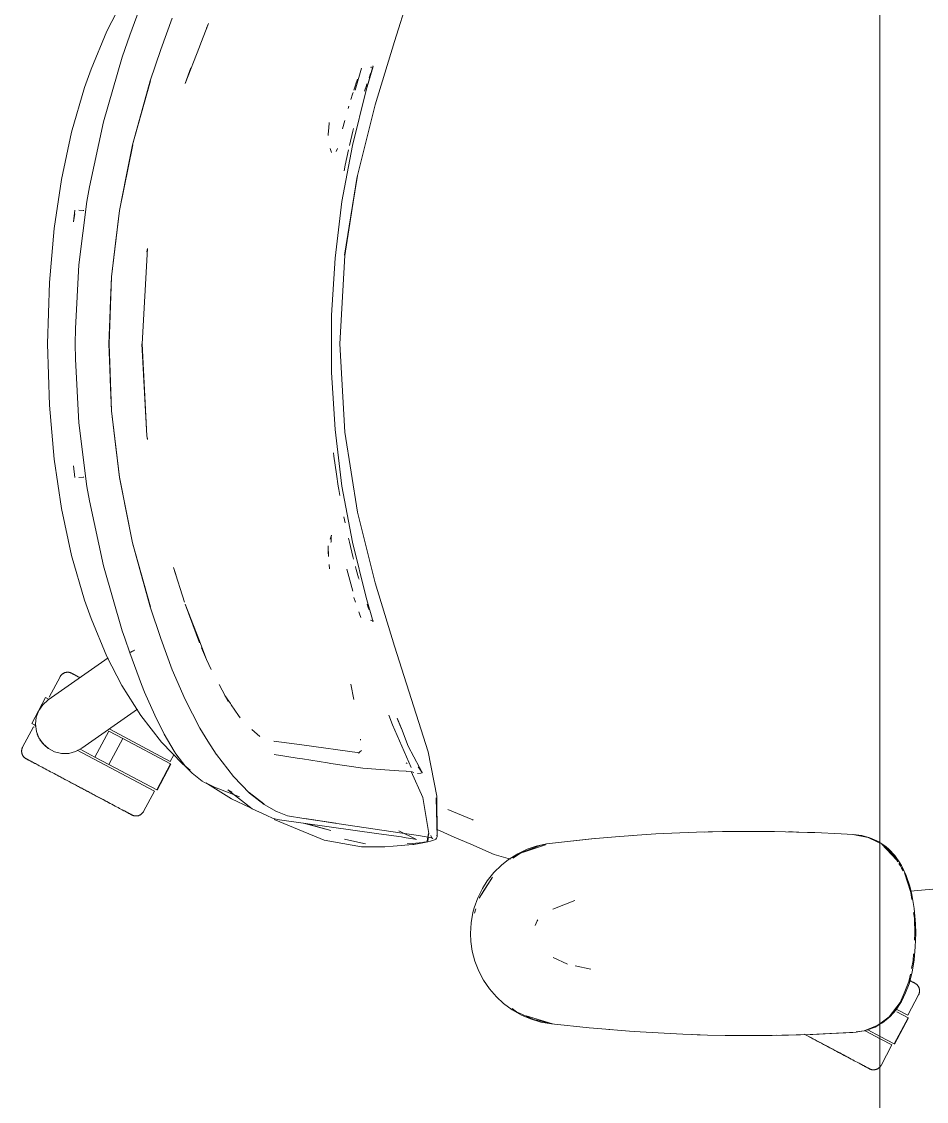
# Model space of a CAD drawing. Header units: millimetres. Extents: x 155920 to 295199, y -4084 to 97293.
# Drawn here: x 158245 to 158674, y 33064 to 33577 of the extents above; entities that cross this region are included whole.
import ezdxf

# ---------------------------------------------------------------- set-up
doc = ezdxf.new("R2010")
doc.units = ezdxf.units.MM
doc.header["$MEASUREMENT"] = 0
doc.layers.add('G-IMPT', color=8, linetype='CONTINUOUS', lineweight=9)
doc.layers.add('I-FURN', color=8, linetype='CONTINUOUS', lineweight=9)

msp = doc.modelspace()

# ---------------------------------------------------------------- linework, layer by layer
at = {"layer": 'G-IMPT'}
for p, q in [((158421.88, 33567.12), (158437.87, 33617.36)), ((158285.41, 33572.01), (158292.5, 33585.78)), ((158296.22, 33570.21), (158301.82, 33585.28)), ((158310.99, 33563.43), (158316.45, 33578.31)), ((158277.89, 33554.03), (158285.41, 33572.01)), ((158329.95, 33566.35), (158333.68, 33575.68)), ((158333.68, 33575.68), (158332.68, 33573.43)), ((158296.22, 33570.21), (158293.88, 33563.39)), ((158329.29, 33564.62), (158329.95, 33566.35)), ((158412.7, 33537.15), (158421.88, 33567.12)), ((158292.68, 33559.78), (158293.88, 33563.39)), ((158310.99, 33563.43), (158305.98, 33548.52)), ((158322.58, 33547.18), (158329.29, 33564.62)), ((158292.68, 33559.78), (158283.74, 33528.96)), ((158277.89, 33554.03), (158274.82, 33545.3)), ((158322.58, 33547.18), (158325.3, 33554.61)), ((158403.27, 33544.09), (158406.31, 33554.52)), ((158408.47, 33544.1), (158411.74, 33555.32)), ((158408.47, 33544.1), (158411.58, 33554.92)), ((158408.47, 33544.1), (158411.53, 33554.63)), ((158409.85, 33549.87), (158410.19, 33550.85)), ((158410.19, 33550.85), (158410.59, 33551.92)), ((158410.65, 33554.78), (158411.26, 33555.17)), ((158410.65, 33554.78), (158410.86, 33554.93)), ((158411.53, 33554.63), (158411.58, 33554.92)), ((158411.74, 33555.32), (158411.6, 33555.56)), ((158297.6, 33518.02), (158305.98, 33548.52)), ((158297.6, 33518.02), (158306.02, 33548.43)), ((158302.25, 33535.26), (158306.02, 33548.43)), ((158403.38, 33546.39), (158402.61, 33544.09)), ((158403.38, 33546.39), (158403.64, 33547.11)), ((158404.4, 33549.27), (158403.64, 33547.11)), ((158407.84, 33544.09), (158408.57, 33546.32)), ((158408.86, 33547.12), (158408.57, 33546.32)), ((158274.82, 33545.3), (158268.64, 33524.06)), ((158401.99, 33542.17), (158401.2, 33539.68)), ((158401.92, 33517.78), (158408.47, 33544.1)), ((158402.23, 33542.96), (158401.99, 33542.17)), ((158407.84, 33544.09), (158407.69, 33543.64)), ((158400.21, 33536.39), (158399.88, 33535.27)), ((158412.7, 33537.15), (158404.38, 33503.46)), ((158302.25, 33535.26), (158297.6, 33518.02)), ((158277.07, 33498.17), (158283.74, 33528.96)), ((158390.6, 33524.54), (158390.88, 33528.24)), ((158390.88, 33528.24), (158390.91, 33528.72)), ((158398.3, 33529.6), (158397.3, 33525.73)), ((158398.3, 33529.6), (158397.91, 33528.07)), ((158402.15, 33524.51), (158402.49, 33525.8)), ((158268.64, 33524.06), (158263.83, 33501.69)), ((158390.6, 33524.54), (158390.5, 33523.16)), ((158390.5, 33522.46), (158390.5, 33523.16)), ((158400.6, 33517.76), (158402.15, 33524.51)), ((158291.42, 33486.89), (158297.64, 33518.13)), ((158297.64, 33518.13), (158291.43, 33486.97)), ((158297.6, 33518.02), (158294.52, 33503)), ((158392.03, 33514.37), (158391.35, 33516.32)), ((158392.03, 33514.37), (158391.92, 33514.91)), ((158394.25, 33514.91), (158394.84, 33516.38)), ((158394.7, 33515.97), (158394.84, 33516.38)), ((158401.92, 33517.78), (158396.99, 33491.11)), ((158398.44, 33508.37), (158400.15, 33515.79)), ((158397.97, 33505.74), (158398.44, 33508.37)), ((158260.34, 33478.27), (158263.83, 33501.69)), ((158291.42, 33486.89), (158294.52, 33503)), ((158404.38, 33503.46), (158398.13, 33465.72)), ((158398.13, 33465.72), (158404.12, 33503.08)), ((158398.39, 33465.55), (158404.12, 33503.08)), ((158275.89, 33491.25), (158277.07, 33498.17)), ((158272.07, 33461.08), (158275.89, 33491.25)), ((158396.99, 33491.11), (158393.69, 33464.19)), ((158270.24, 33486.98), (158269.59, 33481.56)), ((158270.16, 33485.33), (158269.59, 33481.56)), ((158272, 33487.01), (158274.09, 33486.93)), ((158272, 33487.01), (158272.11, 33487.01)), ((158274.43, 33486.92), (158274.09, 33486.93)), ((158287.6, 33455.38), (158291.43, 33486.97)), ((158287.64, 33455.34), (158291.42, 33486.89)), ((158289.48, 33471.41), (158291.42, 33486.89)), ((158258.08, 33452.7), (158260.34, 33478.27)), ((158289.48, 33471.41), (158287.64, 33455.34)), ((158302.09, 33423.56), (158304.59, 33468.9)), ((158304.59, 33468.9), (158304.36, 33467.29)), ((158304.64, 33468.84), (158304.6, 33468.59)), ((158304.36, 33467.29), (158304.6, 33468.59)), ((158392.04, 33437.12), (158393.69, 33464.19)), ((158398.39, 33465.55), (158396.03, 33423.56)), ((158270.46, 33430.87), (158272.07, 33461.08)), ((158286.27, 33423.56), (158287.6, 33455.38)), ((158287.64, 33455.34), (158286.5, 33423.56)), ((158287.64, 33455.34), (158286.96, 33440.44)), ((158257.23, 33423.56), (158258.08, 33452.7)), ((158286.96, 33440.44), (158286.5, 33423.56)), ((158392.04, 33410), (158392.04, 33437.12)), ((158270.46, 33430.87), (158270.36, 33423.56)), ((158258.08, 33394.42), (158257.23, 33423.56)), ((158270.46, 33416.25), (158270.36, 33423.56)), ((158287.6, 33391.74), (158286.27, 33423.56)), ((158286.96, 33406.68), (158286.5, 33423.56)), ((158287.64, 33391.78), (158286.5, 33423.56)), ((158302.04, 33423.56), (158304.36, 33379.83)), ((158302.09, 33423.56), (158304.36, 33379.83)), ((158398.39, 33381.57), (158396.03, 33423.56)), ((158270.46, 33416.25), (158272.07, 33386.05)), ((158392.04, 33410), (158393.69, 33382.93)), ((158286.96, 33406.68), (158287.64, 33391.78)), ((158260.34, 33368.85), (158258.08, 33394.42)), ((158287.6, 33391.74), (158291.43, 33360.15)), ((158287.64, 33391.78), (158291.42, 33360.23)), ((158287.64, 33391.78), (158289.48, 33375.71)), ((158272.07, 33386.05), (158275.89, 33355.88)), ((158396.99, 33356.01), (158393.69, 33382.93)), ((158404.38, 33343.66), (158398.39, 33381.57)), ((158304.36, 33379.83), (158304.63, 33378.06)), ((158304.36, 33379.83), (158304.6, 33378.53)), ((158304.64, 33378.28), (158304.6, 33378.53)), ((158291.42, 33360.23), (158289.48, 33375.71)), ((158393.07, 33370.16), (158392.89, 33371.82)), ((158263.83, 33345.43), (158260.34, 33368.85)), ((158394.37, 33361.64), (158393.07, 33370.16)), ((158270.24, 33360.15), (158269.59, 33365.56)), ((158394.37, 33361.64), (158395.22, 33356.01)), ((158274.09, 33360.19), (158272, 33360.11)), ((158272, 33360.11), (158272.11, 33360.12)), ((158274.09, 33360.19), (158274.43, 33360.2)), ((158297.6, 33329.1), (158291.42, 33360.23)), ((158291.42, 33360.23), (158294.52, 33344.12)), ((158297.6, 33329.1), (158291.43, 33360.15)), ((158395.22, 33356.01), (158395.46, 33354.39)), ((158401.92, 33329.34), (158396.99, 33356.01)), ((158275.89, 33355.88), (158277.07, 33348.96)), ((158396.02, 33351.48), (158395.46, 33354.39)), ((158283.74, 33318.17), (158277.07, 33348.96)), ((158268.64, 33323.07), (158263.83, 33345.43)), ((158297.6, 33329.1), (158294.52, 33344.12)), ((158397.94, 33341.38), (158398.48, 33338.56)), ((158404.38, 33343.66), (158412.7, 33309.98)), ((158392.03, 33332.75), (158391.35, 33330.8)), ((158391.82, 33331.7), (158391.78, 33329.4)), ((158391.82, 33331.7), (158392.03, 33332.75)), ((158400.15, 33331.33), (158400.6, 33329.36)), ((158302.25, 33311.86), (158297.6, 33329.1)), ((158297.6, 33329.1), (158305.98, 33298.6)), ((158297.6, 33329.1), (158306.02, 33298.69)), ((158390.49, 33327.69), (158390.58, 33322.64)), ((158390.49, 33327.69), (158390.5, 33324.91)), ((158391.77, 33329.54), (158391.78, 33329.4)), ((158402.15, 33322.61), (158400.6, 33329.36)), ((158401.92, 33329.34), (158408.47, 33303.02)), ((158274.82, 33301.82), (158268.64, 33323.07)), ((158390.58, 33322.64), (158390.5, 33324.91)), ((158402.15, 33322.61), (158402.49, 33321.31)), ((158283.74, 33318.17), (158292.68, 33287.34)), ((158317.05, 33317.42), (158318.12, 33313.98)), ((158317.05, 33317.42), (158322.3, 33300.93)), ((158390.89, 33318.84), (158391.11, 33316.75)), ((158402.18, 33306.12), (158399.25, 33316.59)), ((158403.45, 33317.59), (158403.41, 33317.77)), ((158403.77, 33316.45), (158403.45, 33317.59)), ((158403.77, 33316.45), (158404.89, 33312.45)), ((158302.25, 33311.86), (158306.02, 33298.69)), ((158404.89, 33312.45), (158405.09, 33311.76)), ((158421.88, 33280), (158412.7, 33309.98)), ((158274.82, 33301.82), (158277.89, 33293.09)), ((158322.58, 33299.94), (158329.4, 33281.54)), ((158322.58, 33299.94), (158329.29, 33282.5)), ((158402.63, 33303.03), (158403.35, 33300.82)), ((158408.47, 33303.02), (158411.54, 33292.6)), ((158409.63, 33297.83), (158408.88, 33299.92)), ((158305.98, 33298.6), (158310.99, 33283.69)), ((158405.34, 33295.27), (158404.97, 33296.28)), ((158405.34, 33295.27), (158405.95, 33293.61)), ((158409.63, 33297.83), (158409.87, 33297.17)), ((158277.89, 33293.09), (158285.41, 33275.11)), ((158410.65, 33292.34), (158410.86, 33292.19)), ((158410.65, 33292.34), (158411.26, 33291.96)), ((158411.61, 33292.33), (158411.54, 33292.6)), ((158411.68, 33292.03), (158411.61, 33292.33)), ((158411.65, 33291.57), (158411.74, 33291.8)), ((158411.74, 33291.8), (158411.68, 33292.03)), ((158292.68, 33287.34), (158293.88, 33283.73)), ((158296.28, 33276.8), (158293.88, 33283.73)), ((158316.45, 33268.81), (158310.99, 33283.69)), ((158329.29, 33282.5), (158329.95, 33280.77)), ((158332.68, 33273.69), (158329.95, 33280.77)), ((158332.68, 33273.69), (158330.37, 33279.13)), ((158421.88, 33280), (158437.87, 33229.76)), ((158292.5, 33261.34), (158285.41, 33275.11)), ((158296.25, 33276.8), (158296.28, 33276.93)), ((158301.82, 33261.84), (158296.25, 33276.8)), ((158296.28, 33276.93), (158296.69, 33277.2)), ((158296.28, 33276.93), (158296.29, 33276.98)), ((158296.28, 33276.93), (158296.28, 33276.8)), ((158296.69, 33277.2), (158296.29, 33276.98)), ((158297.51, 33277.58), (158296.69, 33277.2)), ((158296.87, 33277.3), (158296.69, 33277.2)), ((158297.51, 33277.58), (158296.87, 33277.3)), ((158297.51, 33277.58), (158298.57, 33278.01)), ((158297.51, 33277.58), (158297.98, 33277.78)), ((158298.57, 33278.01), (158297.98, 33277.78)), ((158316.45, 33268.81), (158322.62, 33254.58)), ((158334.87, 33268.84), (158332.68, 33273.69)), ((158301.47, 33247.04), (158292.5, 33261.34)), ((158303.3, 33258.16), (158301.82, 33261.84)), ((158338.75, 33261.8), (158342.93, 33253.69)), ((158401.16, 33261.89), (158402.57, 33254.63)), ((158308.07, 33247.2), (158303.3, 33258.16)), ((158326.01, 33247.86), (158322.62, 33254.58)), ((158341.43, 33256.47), (158343.99, 33252.71)), ((158341.43, 33256.47), (158342.93, 33253.69)), ((158343.99, 33252.71), (158344.38, 33252.13)), ((158344.38, 33252.13), (158347.88, 33247)), ((158301.47, 33247.04), (158311.28, 33234.44)), ((158308.29, 33246.76), (158308.07, 33247.2)), ((158308.07, 33247.2), (158312.6, 33238.15)), ((158308.07, 33247.2), (158312.29, 33238.75)), ((158308.29, 33246.76), (158312.6, 33238.15)), ((158326.01, 33247.86), (158329.58, 33241.06)), ((158347.88, 33247), (158348.63, 33245.9)), ((158419.15, 33247.17), (158420.89, 33242.58)), ((158425.19, 33240.95), (158423.17, 33245.84)), ((158423.17, 33245.84), (158425.2, 33240.74)), ((158425.2, 33240.74), (158423.4, 33245.27)), ((158312.6, 33238.15), (158312.29, 33238.75)), ((158312.6, 33238.15), (158317.33, 33230.15)), ((158333.35, 33234.84), (158329.58, 33241.06)), ((158354.15, 33240.37), (158358.06, 33237.03)), ((158420.89, 33242.58), (158429.82, 33222.42)), ((158428.44, 33232.48), (158425.19, 33240.95)), ((158321.24, 33224.15), (158311.28, 33234.44)), ((158333.35, 33234.84), (158337.23, 33228.74)), ((158378, 33233.09), (158364.65, 33234.87)), ((158364.65, 33234.87), (158365.12, 33234.72)), ((158378, 33233.09), (158405.34, 33229.35)), ((158405.84, 33235.41), (158405.79, 33235.76)), ((158318.19, 33228.86), (158317.33, 33230.15)), ((158322.91, 33222.73), (158318.19, 33228.86)), ((158337.4, 33228.48), (158337.23, 33228.74)), ((158345.42, 33218.05), (158337.4, 33228.48)), ((158369.81, 33227.73), (158364.74, 33228.48)), ((158369.81, 33227.73), (158376.65, 33226.67)), ((158406.19, 33230.47), (158404.63, 33229.22)), ((158404.84, 33229.26), (158405.07, 33229.3)), ((158405.34, 33229.35), (158405.07, 33229.3)), ((158428.44, 33232.48), (158433.72, 33222.37)), ((158437.87, 33229.76), (158442.06, 33208.8)), ((158324.91, 33221.15), (158321.24, 33224.15)), ((158322.91, 33222.73), (158325.8, 33219.7)), ((158376.65, 33226.67), (158378.31, 33226.41)), ((158390.08, 33224.54), (158378.31, 33226.41)), ((158391.63, 33224.3), (158390.08, 33224.54)), ((158406.85, 33222.09), (158391.63, 33224.3)), ((158427.44, 33224.59), (158427.88, 33224.32)), ((158435.07, 33219.91), (158433.23, 33222.62)), ((158330.67, 33215.84), (158325.8, 33219.7)), ((158353.16, 33210.15), (158345.42, 33218.05)), ((158406.85, 33222.09), (158406.93, 33222.08)), ((158406.93, 33222.08), (158415.17, 33221.46)), ((158424.02, 33220.82), (158415.17, 33221.46)), ((158424.02, 33220.82), (158427.43, 33220.57)), ((158427.8, 33220.53), (158427.43, 33220.57)), ((158427.8, 33220.53), (158430.26, 33220.24)), ((158435.43, 33208.1), (158429.85, 33220.39)), ((158430.26, 33220.24), (158430.32, 33220.22)), ((158431.09, 33219.95), (158430.32, 33220.22)), ((158432.83, 33219.47), (158434.36, 33219.63)), ((158435.07, 33219.91), (158433.72, 33222.37)), ((158434.36, 33219.63), (158435.05, 33219.78)), ((158435.05, 33219.78), (158435.07, 33219.91)), ((158435.07, 33219.91), (158435.11, 33220.08)), ((158331.8, 33215.23), (158330.67, 33215.84)), ((158331.8, 33215.23), (158334.24, 33214.05)), ((158333.16, 33214.53), (158332.39, 33215.04)), ((158333.16, 33214.53), (158344.61, 33207.41)), ((158334.24, 33214.05), (158336.47, 33212.98)), ((158348.37, 33208.47), (158336.47, 33212.98)), ((158342.72, 33211.7), (158354.37, 33202.79)), ((158342.72, 33211.7), (158344.67, 33210.59)), ((158344.61, 33207.41), (158353.24, 33203.43)), ((158359.9, 33205.05), (158352.95, 33210.45)), ((158352.95, 33210.45), (158356.52, 33207.64)), ((158353.16, 33210.15), (158360.12, 33204.73)), ((158359.9, 33205.05), (158356.52, 33207.64)), ((158435.43, 33208.1), (158438.15, 33191.06)), ((158441.62, 33207.92), (158442.21, 33189.47)), ((158441.62, 33207.92), (158442.11, 33189.94)), ((158442.06, 33208.8), (158442.11, 33189.94)), ((158354.37, 33202.79), (158360.94, 33199.72)), ((158360.12, 33204.73), (158365.96, 33201.44)), ((158447.21, 33202.37), (158459.06, 33197.45)), ((158360.94, 33199.72), (158364.31, 33198.16)), ((158367.3, 33197.51), (158364.31, 33198.16)), ((158364.87, 33197.67), (158381.32, 33190.87)), ((158366.38, 33201.22), (158365.96, 33201.44)), ((158366.38, 33201.22), (158371.17, 33199.47)), ((158414.52, 33190.83), (158367.3, 33197.51)), ((158371.17, 33199.47), (158378.84, 33198.17)), ((158394, 33195.87), (158378.84, 33198.17)), ((158394, 33195.87), (158379.42, 33198.11)), ((158394.61, 33195.78), (158379.42, 33198.11)), ((158459.33, 33197.34), (158459.06, 33197.45)), ((158391.72, 33192.38), (158378.77, 33195.89)), ((158391.72, 33192.38), (158379.83, 33195.74)), ((158394.61, 33195.78), (158425.48, 33191.22)), ((158423.93, 33192.21), (158432.36, 33188.2)), ((158450.27, 33189.34), (158442.1, 33192.91)), ((158577.55, 33191.9), (158565.24, 33191.6)), ((158577.55, 33191.9), (158583.02, 33191.97)), ((158597.73, 33191.98), (158583.02, 33191.97)), ((158602.24, 33191.93), (158597.73, 33191.98)), ((158602.24, 33191.93), (158617.91, 33191.55)), ((158381.32, 33190.87), (158384.68, 33189.48)), ((158388.54, 33187.89), (158384.68, 33189.48)), ((158406.24, 33184.65), (158388.54, 33187.89)), ((158398.8, 33188.1), (158398.22, 33188.26)), ((158408.1, 33186.06), (158398.8, 33188.1)), ((158414.52, 33190.83), (158425.18, 33189.39)), ((158426.48, 33189.18), (158425.18, 33189.39)), ((158425.48, 33191.22), (158433.33, 33190.11)), ((158431.5, 33188.35), (158426.48, 33189.18)), ((158430.49, 33186.29), (158435.17, 33186.8)), ((158432.36, 33188.2), (158431.5, 33188.35)), ((158439.6, 33189), (158433.33, 33190.11)), ((158435.79, 33186.88), (158435.17, 33186.8)), ((158435.38, 33186.62), (158437.7, 33187.07)), ((158435.79, 33186.88), (158439.07, 33187.42)), ((158437.46, 33187.48), (158438.15, 33191.06)), ((158437.46, 33187.48), (158438.09, 33191.02)), ((158438.09, 33191.02), (158437.7, 33187.07)), ((158438.98, 33189.17), (158440.08, 33188.61)), ((158438.98, 33189.17), (158439.6, 33189)), ((158439.07, 33187.42), (158440.93, 33187.97)), ((158439.26, 33189.55), (158439.18, 33190.05)), ((158439.26, 33189.55), (158439.58, 33189.01)), ((158439.58, 33189.01), (158440.08, 33188.61)), ((158441.47, 33188.29), (158440.93, 33187.97)), ((158441.47, 33188.29), (158441.84, 33188.78)), ((158442.24, 33189.36), (158441.84, 33188.78)), ((158442.24, 33189.36), (158442.05, 33190.22)), ((158442.05, 33190.22), (158442.07, 33190.11)), ((158442.11, 33189.94), (158442.07, 33190.11)), ((158442.21, 33189.47), (158442.11, 33189.94)), ((158458.1, 33185.92), (158450.27, 33189.34)), ((158494.06, 33186.14), (158517.02, 33188.6)), ((158494.06, 33186.14), (158515.5, 33188.5)), ((158517.02, 33188.6), (158496.88, 33186.48)), ((158515.5, 33188.5), (158526.9, 33189.48)), ((158537.18, 33190.21), (158526.9, 33189.48)), ((158535.14, 33190.07), (158533.72, 33189.94)), ((158537.18, 33190.21), (158546.05, 33190.77)), ((158557.36, 33191.31), (158546.05, 33190.77)), ((158557.36, 33191.31), (158565.24, 33191.6)), ((158569.11, 33191.68), (158570.77, 33191.76)), ((158570.77, 33191.76), (158572.9, 33191.76)), ((158608.97, 33191.75), (158610.81, 33191.75)), ((158613.87, 33191.63), (158611.19, 33191.75)), ((158617.91, 33191.55), (158621.46, 33191.42)), ((158634.02, 33190.81), (158621.46, 33191.42)), ((158634.02, 33190.81), (158639.68, 33190.52)), ((158646.8, 33189.15), (158639.46, 33190.52)), ((158639.68, 33190.52), (158643.69, 33190.03)), ((158643.69, 33190.03), (158647.64, 33188.96)), ((158651.06, 33187.05), (158646.8, 33189.15)), ((158651.97, 33186.97), (158647.64, 33188.96)), ((158651.06, 33187.05), (158652.33, 33186.43)), ((158652.33, 33186.72), (158655.19, 33184.77)), ((158406.24, 33184.65), (158413.21, 33184.62)), ((158417.38, 33184.62), (158413.21, 33184.62)), ((158421.33, 33184.96), (158417.38, 33184.62)), ((158421.33, 33184.96), (158430.66, 33185.77)), ((158430.49, 33186.29), (158427.9, 33186.07)), ((158430.66, 33185.77), (158431.13, 33185.81)), ((158435.38, 33186.62), (158431.13, 33185.81)), ((158469.23, 33181.06), (158458.1, 33185.92)), ((158481.71, 33181.74), (158478.13, 33179.32)), ((158480.39, 33181.35), (158484.97, 33183.54)), ((158481.71, 33181.74), (158493.56, 33185.56)), ((158481.71, 33181.74), (158484.42, 33182.65)), ((158490.93, 33185.35), (158482.75, 33182.15)), ((158484.42, 33182.65), (158493.56, 33185.56)), ((158484.97, 33183.54), (158489.1, 33184.99)), ((158494.06, 33186.14), (158489.1, 33184.99)), ((158493.99, 33185.93), (158490.93, 33185.35)), ((158494.06, 33186.14), (158496.88, 33186.48)), ((158498.39, 33186.62), (158496.88, 33186.48)), ((158653.3, 33185.95), (158655.71, 33183.72)), ((158660.2, 33178.56), (158653.3, 33185.95)), ((158659.01, 33180.64), (158653.3, 33185.95)), ((158656.51, 33183.63), (158655.19, 33184.77)), ((158658.79, 33180.18), (158655.71, 33183.72)), ((158656.51, 33183.63), (158659.38, 33180.59)), ((158469.23, 33181.06), (158477.05, 33178.81)), ((158472.76, 33176), (158476.06, 33178.62)), ((158480.39, 33181.35), (158476.06, 33178.62)), ((158660.2, 33178.56), (158658.92, 33180.03)), ((158660.89, 33177.49), (158659.01, 33180.64)), ((158659.38, 33180.59), (158661.82, 33177.13)), ((158662.22, 33175.26), (158661.36, 33176.7)), ((158662.63, 33175.76), (158661.82, 33177.13)), ((158469.15, 33172.45), (158465.96, 33168.47)), ((158469.15, 33172.45), (158472.76, 33176)), ((158663.43, 33173.24), (158662.5, 33174.79)), ((158664.83, 33171.12), (158662.63, 33175.76)), ((158667, 33162.95), (158663.97, 33172.34)), ((158462.1, 33160.32), (158468.42, 33170.27)), ((158463.69, 33164.93), (158465.96, 33168.47)), ((158464.26, 33164), (158468.42, 33170.27)), ((158666.57, 33166.04), (158664.83, 33171.12)), ((158461.45, 33160.42), (158463.69, 33164.93)), ((158462.1, 33160.32), (158464.26, 33164)), ((158666.57, 33166.04), (158667.55, 33162.11)), ((158666.87, 33163.57), (158682.75, 33165.01)), ((158667.46, 33159.66), (158667, 33162.95)), ((158667.55, 33162.11), (158668.67, 33155.35)), ((158461.45, 33160.42), (158459.74, 33155.64)), ((158507.58, 33159.24), (158497.16, 33155.1)), ((158458.3, 33148.57), (158459.18, 33153.51)), ((158459.18, 33153.51), (158459.74, 33155.64)), ((158460.54, 33155.21), (158459.92, 33153.18)), ((158668.73, 33150.69), (158668.33, 33153.47)), ((158669.24, 33148.03), (158668.67, 33155.35)), ((158458, 33143.52), (158458.3, 33148.57)), ((158488.62, 33147.35), (158489.63, 33149.57)), ((158489.63, 33149.57), (158489.93, 33150.02)), ((158668.73, 33150.69), (158668.96, 33143.52)), ((158669.24, 33148.03), (158669.33, 33143.52)), ((158458, 33143.52), (158458.17, 33139.68)), ((158668.77, 33140.42), (158668.96, 33143.52)), ((158669.33, 33143.52), (158669.15, 33137.19)), ((158458.82, 33135.16), (158458.17, 33139.68)), ((158668.59, 33131.04), (158669.15, 33137.19)), ((158458.82, 33135.16), (158460.08, 33130.3)), ((158461.92, 33125.59), (158460.08, 33130.3)), ((158497.25, 33132.15), (158504.03, 33128.88)), ((158667.4, 33126.95), (158668.17, 33130.7)), ((158668.59, 33131.04), (158667.59, 33125.1)), ((158668.17, 33130.7), (158668.37, 33133.9)), ((158464.11, 33121.42), (158461.92, 33125.59)), ((158515.08, 33126.54), (158507.65, 33128.12)), ((158464.11, 33121.42), (158466.94, 33117.25)), ((158666.13, 33120.74), (158663.8, 33115.11)), ((158666.13, 33120.74), (158666.84, 33124.2)), ((158666.16, 33119.62), (158667.59, 33125.1)), ((158466.94, 33117.25), (158470.26, 33113.42)), ((158661.96, 33110.72), (158663.8, 33115.11)), ((158662.59, 33111.22), (158664.57, 33115.29)), ((158666.16, 33119.62), (158664.57, 33115.29)), ((158473.7, 33110.25), (158470.26, 33113.42)), ((158473.7, 33110.25), (158477.78, 33107.26)), ((158656.75, 33103.93), (158661.96, 33110.72)), ((158662.59, 33111.22), (158659.93, 33107.17)), ((158477.74, 33107.95), (158479.85, 33106.35)), ((158482.22, 33104.75), (158477.78, 33107.26)), ((158487.91, 33102.62), (158479.85, 33106.35)), ((158482.22, 33104.75), (158486.46, 33102.93)), ((158659.93, 33107.17), (158657.27, 33104.13)), ((158496.88, 33100.57), (158484.42, 33104.4)), ((158484.42, 33104.4), (158493.56, 33101.49)), ((158486.46, 33102.93), (158491.32, 33101.47)), ((158487.91, 33102.62), (158496.31, 33100.7)), ((158496.37, 33100.57), (158491.32, 33101.47)), ((158496.88, 33100.57), (158493.56, 33101.49)), ((158514.29, 33098.67), (158496.37, 33100.57)), ((158644.93, 33097.35), (158651.12, 33099.76)), ((158650.09, 33099.1), (158652.33, 33100.37)), ((158651.12, 33099.76), (158652.33, 33100.66)), ((158652.33, 33100.66), (158656.75, 33103.93)), ((158652.33, 33100.37), (158653.53, 33101.05)), ((158653.53, 33101.05), (158657.27, 33104.13)), ((158518.42, 33098.32), (158514.29, 33098.67)), ((158533.48, 33097.08), (158518.42, 33098.32)), ((158525.3, 33097.73), (158523.62, 33097.89)), ((158533.48, 33097.08), (158538.57, 33096.75)), ((158538.57, 33096.75), (158552.71, 33095.94)), ((158558.73, 33095.69), (158552.71, 33095.94)), ((158558.73, 33095.69), (158570.49, 33095.3)), ((158563.62, 33095.55), (158565.55, 33095.43)), ((158565.55, 33095.43), (158567.05, 33095.42)), ((158578.91, 33095.13), (158570.49, 33095.3)), ((158578.91, 33095.13), (158608.93, 33095.25)), ((158578.91, 33095.13), (158599.09, 33095.09)), ((158578.91, 33095.13), (158589.7, 33095.04)), ((158608.93, 33095.25), (158589.7, 33095.04)), ((158599.09, 33095.09), (158620.49, 33095.59)), ((158599.09, 33095.09), (158619.28, 33095.55)), ((158599.09, 33095.09), (158608.93, 33095.25)), ((158599.09, 33095.12), (158601.13, 33095.11)), ((158601.13, 33095.11), (158603.04, 33095.18)), ((158608.93, 33095.25), (158620.49, 33095.59)), ((158619.28, 33095.55), (158641.06, 33096.64)), ((158619.28, 33095.55), (158639.46, 33096.52)), ((158620.49, 33095.59), (158619.28, 33095.55)), ((158620.49, 33095.59), (158641.06, 33096.64)), ((158641.06, 33096.64), (158639.46, 33096.52)), ((158641.06, 33096.64), (158642.71, 33096.89)), ((158644.93, 33097.35), (158641.08, 33096.77)), ((158645.11, 33097.33), (158642.71, 33096.89)), ((158645.11, 33097.33), (158646.45, 33097.7)), ((158650.09, 33099.1), (158646.45, 33097.7))]:
    msp.add_line(p, q, dxfattribs=at)
at = {"layer": 'I-FURN'}
for p, q in [((158652.33, 34229.33), (158652.33, 32629.33)), ((158652.33, 32629.33), (158652.33, 34229.33)), ((158257.44, 33254.42), (158286.03, 33274.44)), ((158263.18, 33265.47), (158258.03, 33255.78)), ((158263.18, 33265.47), (158263.26, 33265.61)), ((158263.26, 33265.61), (158263.35, 33265.75)), ((158263.35, 33265.75), (158263.44, 33265.88)), ((158263.44, 33265.88), (158263.53, 33266.01)), ((158263.53, 33266.01), (158263.63, 33266.14)), ((158263.63, 33266.14), (158263.74, 33266.26)), ((158263.74, 33266.26), (158263.84, 33266.38)), ((158263.84, 33266.38), (158263.96, 33266.49)), ((158263.96, 33266.49), (158264.08, 33266.6)), ((158264.08, 33266.6), (158264.2, 33266.7)), ((158264.2, 33266.7), (158264.33, 33266.8)), ((158264.33, 33266.8), (158264.46, 33266.9)), ((158264.46, 33266.9), (158264.59, 33266.99)), ((158264.59, 33266.99), (158264.73, 33267.07)), ((158264.73, 33267.07), (158264.87, 33267.15)), ((158264.87, 33267.15), (158265.02, 33267.22)), ((158265.02, 33267.22), (158265.16, 33267.28)), ((158265.16, 33267.28), (158265.31, 33267.34)), ((158265.31, 33267.34), (158265.47, 33267.4)), ((158265.47, 33267.4), (158265.62, 33267.45)), ((158265.62, 33267.45), (158265.78, 33267.49)), ((158265.78, 33267.49), (158265.93, 33267.52)), ((158265.93, 33267.52), (158266.09, 33267.55)), ((158266.09, 33267.55), (158266.25, 33267.58)), ((158266.25, 33267.58), (158266.41, 33267.59)), ((158266.41, 33267.59), (158266.57, 33267.6)), ((158266.57, 33267.6), (158266.73, 33267.61)), ((158266.73, 33267.61), (158266.89, 33267.6)), ((158266.89, 33267.6), (158267.06, 33267.59)), ((158267.06, 33267.59), (158267.22, 33267.58)), ((158267.22, 33267.58), (158267.38, 33267.56)), ((158267.38, 33267.56), (158267.53, 33267.53)), ((158267.53, 33267.53), (158267.69, 33267.49)), ((158267.69, 33267.49), (158267.85, 33267.45)), ((158267.85, 33267.45), (158268, 33267.4)), ((158268, 33267.4), (158268.15, 33267.35)), ((158268.15, 33267.35), (158268.3, 33267.29)), ((158268.3, 33267.29), (158268.45, 33267.23)), ((158268.45, 33267.23), (158268.6, 33267.15)), ((158268.6, 33267.15), (158268.63, 33267.13)), ((158268.63, 33267.13), (158268.65, 33267.12)), ((158268.64, 33267.13), (158268.63, 33267.13)), ((158268.68, 33267.11), (158268.64, 33267.13)), ((158268.65, 33267.12), (158268.71, 33267.09)), ((158268.76, 33267.07), (158268.68, 33267.11)), ((158268.71, 33267.09), (158268.81, 33267.04)), ((158268.89, 33267), (158268.76, 33267.07)), ((158268.81, 33267.04), (158268.96, 33266.96)), ((158269.05, 33266.91), (158268.89, 33267)), ((158268.96, 33266.96), (158269.14, 33266.87)), ((158269.25, 33266.81), (158269.05, 33266.91)), ((158269.14, 33266.87), (158269.35, 33266.75)), ((158269.49, 33266.68), (158269.25, 33266.81)), ((158269.35, 33266.75), (158269.61, 33266.61)), ((158269.77, 33266.53), (158269.49, 33266.68)), ((158269.61, 33266.61), (158269.91, 33266.46)), ((158270.09, 33266.36), (158269.77, 33266.53)), ((158269.91, 33266.46), (158270.25, 33266.28)), ((158270.44, 33266.17), (158270.09, 33266.36)), ((158270.25, 33266.28), (158270.62, 33266.08)), ((158270.84, 33265.96), (158270.44, 33266.17)), ((158270.62, 33266.08), (158271.03, 33265.86)), ((158271.26, 33265.74), (158270.84, 33265.96)), ((158271.03, 33265.86), (158271.47, 33265.62)), ((158271.73, 33265.49), (158271.26, 33265.74)), ((158271.47, 33265.62), (158271.96, 33265.37)), ((158272.23, 33265.22), (158271.73, 33265.49)), ((158271.96, 33265.37), (158272.47, 33265.09)), ((158272.77, 33264.94), (158272.23, 33265.22)), ((158256.28, 33255.58), (158249.71, 33243.22)), ((158254.93, 33252.17), (158257.44, 33254.42)), ((158256.28, 33255.58), (158257.68, 33254.84)), ((158257.68, 33254.84), (158257.59, 33254.88)), ((158251.86, 33246.22), (158253.03, 33249.38)), ((158253.03, 33249.38), (158254.93, 33252.17)), ((158299.92, 33250), (158273.49, 33231.5)), ((158251.11, 33242.48), (158249.71, 33243.22)), ((158251.11, 33242.48), (158251.51, 33243.23)), ((158251.48, 33242.86), (158251.86, 33246.22)), ((158250.52, 33241.65), (158245.37, 33231.97)), ((158250.52, 33241.65), (158250.9, 33241.46)), ((158251.02, 33242.52), (158251.11, 33242.48)), ((158251.9, 33239.52), (158251.48, 33242.86)), ((158253.12, 33236.37), (158251.9, 33239.52)), ((158286.26, 33239.64), (158279.69, 33227.28)), ((158286.26, 33239.64), (158292.9, 33236.11)), ((158286.73, 33240.52), (158315.43, 33225.27)), ((158255.06, 33233.61), (158253.12, 33236.37)), ((158253.6, 33235.53), (158255.89, 33232.75)), ((158257.6, 33231.39), (158255.06, 33233.61)), ((158292.9, 33236.11), (158286.33, 33223.75)), ((158292.9, 33236.11), (158315.61, 33224.04)), ((158244.9, 33230.23), (158244.91, 33230.39)), ((158244.9, 33230.07), (158244.9, 33230.23)), ((158244.9, 33229.91), (158244.9, 33230.07)), ((158244.91, 33229.75), (158244.9, 33229.91)), ((158244.91, 33230.39), (158244.93, 33230.55)), ((158244.93, 33229.59), (158244.91, 33229.75)), ((158244.93, 33230.55), (158244.95, 33230.71)), ((158244.95, 33229.43), (158244.93, 33229.59)), ((158244.95, 33230.71), (158244.98, 33230.87)), ((158244.98, 33229.27), (158244.95, 33229.43)), ((158244.98, 33230.87), (158245.01, 33231.03)), ((158245.02, 33229.11), (158244.98, 33229.27)), ((158245.01, 33231.03), (158245.05, 33231.18)), ((158245.06, 33228.96), (158245.02, 33229.11)), ((158245.05, 33231.18), (158245.1, 33231.34)), ((158245.11, 33228.8), (158245.06, 33228.96)), ((158245.1, 33231.34), (158245.16, 33231.49)), ((158245.16, 33228.65), (158245.11, 33228.8)), ((158245.16, 33231.49), (158245.22, 33231.64)), ((158245.22, 33228.5), (158245.16, 33228.65)), ((158245.22, 33231.64), (158245.28, 33231.79)), ((158245.29, 33228.35), (158245.22, 33228.5)), ((158245.28, 33231.79), (158245.35, 33231.93)), ((158245.36, 33228.21), (158245.29, 33228.35)), ((158245.35, 33231.93), (158245.37, 33231.97)), ((158245.44, 33228.07), (158245.36, 33228.21)), ((158245.52, 33227.93), (158245.44, 33228.07)), ((158245.61, 33227.79), (158245.52, 33227.93)), ((158245.7, 33227.66), (158245.61, 33227.79)), ((158255.89, 33232.75), (158257.31, 33231.59)), ((158260.59, 33229.84), (158257.6, 33231.39)), ((158263.87, 33229.06), (158260.59, 33229.84)), ((158267.25, 33229.08), (158263.87, 33229.06)), ((158270.52, 33229.91), (158267.25, 33229.08)), ((158273.49, 33231.5), (158270.52, 33229.91)), ((158271.31, 33230.6), (158307.91, 33211.14)), ((158279.69, 33227.28), (158272.63, 33231.03)), ((158315.43, 33225.27), (158317.1, 33228.42)), ((158245.8, 33227.54), (158245.7, 33227.66)), ((158245.91, 33227.41), (158245.8, 33227.54)), ((158246.02, 33227.29), (158245.91, 33227.41)), ((158246.13, 33227.18), (158246.02, 33227.29)), ((158246.25, 33227.07), (158246.13, 33227.18)), ((158246.37, 33226.97), (158246.25, 33227.07)), ((158246.5, 33226.87), (158246.37, 33226.97)), ((158246.63, 33226.77), (158246.5, 33226.87)), ((158246.76, 33226.68), (158246.63, 33226.77)), ((158246.9, 33226.6), (158246.76, 33226.68)), ((158247.04, 33226.52), (158246.9, 33226.6)), ((158247.09, 33226.49), (158247.04, 33226.52)), ((158247.04, 33226.52), (158247.04, 33226.52)), ((158247.04, 33226.52), (158247.06, 33226.51)), ((158247.06, 33226.51), (158247.12, 33226.48)), ((158247.17, 33226.45), (158247.09, 33226.49)), ((158247.12, 33226.48), (158247.22, 33226.42)), ((158247.29, 33226.38), (158247.17, 33226.45)), ((158247.22, 33226.42), (158247.36, 33226.35)), ((158247.45, 33226.3), (158247.29, 33226.38)), ((158247.36, 33226.35), (158247.54, 33226.25)), ((158247.65, 33226.19), (158247.45, 33226.3)), ((158247.54, 33226.25), (158247.76, 33226.14)), ((158247.89, 33226.06), (158247.65, 33226.19)), ((158247.76, 33226.14), (158248.02, 33226)), ((158248.17, 33225.92), (158247.89, 33226.06)), ((158248.02, 33226), (158248.31, 33225.84)), ((158248.49, 33225.75), (158248.17, 33225.92)), ((158248.31, 33225.84), (158248.65, 33225.66)), ((158248.85, 33225.56), (158248.49, 33225.75)), ((158248.65, 33225.66), (158249.02, 33225.46)), ((158249.24, 33225.35), (158248.85, 33225.56)), ((158249.02, 33225.46), (158249.43, 33225.25)), ((158249.67, 33225.12), (158249.24, 33225.35)), ((158249.43, 33225.25), (158249.88, 33225.01)), ((158250.13, 33224.87), (158249.67, 33225.12)), ((158249.88, 33225.01), (158250.36, 33224.75)), ((158250.64, 33224.61), (158250.13, 33224.87)), ((158250.36, 33224.75), (158250.88, 33224.48)), ((158251.17, 33224.32), (158250.64, 33224.61)), ((158250.88, 33224.48), (158251.43, 33224.18)), ((158251.74, 33224.02), (158251.17, 33224.32)), ((158251.43, 33224.18), (158252.01, 33223.87)), ((158252.01, 33223.87), (158252.63, 33223.55)), ((158252.63, 33223.55), (158253.28, 33223.2)), ((158253.28, 33223.2), (158253.96, 33222.84)), ((158253.96, 33222.84), (158254.66, 33222.46)), ((158286.33, 33223.75), (158279.69, 33227.28)), ((158309.04, 33211.67), (158286.33, 33223.75)), ((158315.61, 33224.04), (158309.04, 33211.67)), ((158309.21, 33211.58), (158315.78, 33223.95)), ((158254.66, 33222.46), (158255.4, 33222.07)), ((158255.4, 33222.07), (158256.16, 33221.67)), ((158256.16, 33221.67), (158256.95, 33221.25)), ((158256.95, 33221.25), (158257.76, 33220.82)), ((158257.76, 33220.82), (158258.59, 33220.37)), ((158258.59, 33220.37), (158259.45, 33219.92)), ((158259.45, 33219.92), (158260.33, 33219.45)), ((158260.33, 33219.45), (158261.22, 33218.98)), ((158261.71, 33218.72), (158260.81, 33219.2)), ((158261.22, 33218.98), (158262.14, 33218.49)), ((158262.64, 33218.22), (158261.71, 33218.72)), ((158262.14, 33218.49), (158263.07, 33218)), ((158263.57, 33217.73), (158262.64, 33218.22)), ((158263.07, 33218), (158264.01, 33217.49)), ((158264.53, 33217.22), (158263.57, 33217.73)), ((158264.01, 33217.49), (158264.97, 33216.99)), ((158265.49, 33216.71), (158264.53, 33217.22)), ((158264.97, 33216.99), (158265.94, 33216.47)), ((158266.46, 33216.19), (158265.49, 33216.71)), ((158265.94, 33216.47), (158266.92, 33215.95)), ((158267.45, 33215.67), (158266.46, 33216.19)), ((158266.92, 33215.95), (158267.9, 33215.42)), ((158268.44, 33215.14), (158267.45, 33215.67)), ((158267.9, 33215.42), (158268.9, 33214.9)), ((158269.44, 33214.61), (158268.44, 33215.14)), ((158268.9, 33214.9), (158269.9, 33214.36)), ((158270.44, 33214.08), (158269.44, 33214.61)), ((158269.9, 33214.36), (158270.9, 33213.83)), ((158271.44, 33213.54), (158270.44, 33214.08)), ((158270.9, 33213.83), (158271.9, 33213.3)), ((158272.45, 33213.01), (158271.44, 33213.54)), ((158271.9, 33213.3), (158272.91, 33212.76)), ((158273.45, 33212.47), (158272.45, 33213.01)), ((158272.91, 33212.76), (158273.91, 33212.23)), ((158274.45, 33211.94), (158273.45, 33212.47)), ((158273.91, 33212.23), (158274.92, 33211.7)), ((158275.45, 33211.41), (158274.45, 33211.94)), ((158274.92, 33211.7), (158275.91, 33211.17)), ((158276.45, 33210.88), (158275.45, 33211.41)), ((158275.91, 33211.17), (158276.9, 33210.64)), ((158277.44, 33210.36), (158276.45, 33210.88)), ((158276.9, 33210.64), (158277.89, 33210.12)), ((158278.41, 33209.84), (158277.44, 33210.36)), ((158277.89, 33210.12), (158278.86, 33209.6)), ((158279.38, 33209.32), (158278.41, 33209.84)), ((158278.86, 33209.6), (158279.82, 33209.09)), ((158280.34, 33208.81), (158279.38, 33209.32)), ((158279.82, 33209.09), (158280.78, 33208.58)), ((158281.28, 33208.31), (158280.34, 33208.81)), ((158280.78, 33208.58), (158281.71, 33208.08)), ((158282.21, 33207.82), (158281.28, 33208.31)), ((158281.71, 33208.08), (158282.64, 33207.59)), ((158283.13, 33207.33), (158282.21, 33207.82)), ((158282.64, 33207.59), (158283.54, 33207.11)), ((158284.02, 33206.85), (158283.13, 33207.33)), ((158302.76, 33201.45), (158307.91, 33211.14)), ((158283.54, 33207.11), (158284.43, 33206.64)), ((158284.9, 33206.39), (158284.02, 33206.85)), ((158284.43, 33206.64), (158285.3, 33206.18)), ((158285.76, 33205.93), (158284.9, 33206.39)), ((158285.3, 33206.18), (158286.14, 33205.73)), ((158286.59, 33205.49), (158285.76, 33205.93)), ((158286.14, 33205.73), (158286.97, 33205.29)), ((158286.97, 33205.29), (158287.77, 33204.86)), ((158287.77, 33204.86), (158288.55, 33204.45)), ((158288.55, 33204.45), (158289.3, 33204.05)), ((158289.3, 33204.05), (158290.02, 33203.67)), ((158290.02, 33203.67), (158290.71, 33203.3)), ((158290.71, 33203.3), (158291.38, 33202.94)), ((158291.38, 33202.94), (158292.01, 33202.61)), ((158292.01, 33202.61), (158292.61, 33202.29)), ((158292.92, 33202.12), (158292.34, 33202.43)), ((158292.61, 33202.29), (158293.18, 33201.98)), ((158293.47, 33201.83), (158292.92, 33202.12)), ((158293.18, 33201.98), (158293.72, 33201.7)), ((158293.99, 33201.55), (158293.47, 33201.83)), ((158293.72, 33201.7), (158294.22, 33201.43)), ((158294.47, 33201.3), (158293.99, 33201.55)), ((158294.22, 33201.43), (158294.68, 33201.19)), ((158294.92, 33201.06), (158294.47, 33201.3)), ((158294.68, 33201.19), (158295.11, 33200.96)), ((158295.33, 33200.84), (158294.92, 33201.06)), ((158295.11, 33200.96), (158295.5, 33200.75)), ((158295.7, 33200.64), (158295.33, 33200.84)), ((158295.5, 33200.75), (158295.86, 33200.56)), ((158296.04, 33200.47), (158295.7, 33200.64)), ((158295.86, 33200.56), (158296.18, 33200.39)), ((158296.33, 33200.31), (158296.04, 33200.47)), ((158296.18, 33200.39), (158296.46, 33200.24)), ((158296.59, 33200.17), (158296.33, 33200.31)), ((158296.46, 33200.24), (158296.7, 33200.11)), ((158296.81, 33200.05), (158296.59, 33200.17)), ((158296.7, 33200.11), (158296.9, 33200.01)), ((158296.99, 33199.96), (158296.81, 33200.05)), ((158296.9, 33200.01), (158297.06, 33199.92)), ((158297.13, 33199.88), (158296.99, 33199.96)), ((158297.06, 33199.92), (158297.18, 33199.86)), ((158297.23, 33199.83), (158297.13, 33199.88)), ((158297.18, 33199.86), (158297.27, 33199.81)), ((158297.29, 33199.8), (158297.23, 33199.83)), ((158297.27, 33199.81), (158297.31, 33199.79)), ((158297.31, 33199.79), (158297.29, 33199.8)), ((158297.35, 33199.77), (158297.31, 33199.79)), ((158297.31, 33199.79), (158297.31, 33199.79)), ((158297.5, 33199.7), (158297.35, 33199.77)), ((158297.64, 33199.63), (158297.5, 33199.7)), ((158297.79, 33199.57), (158297.64, 33199.63)), ((158297.95, 33199.52), (158297.79, 33199.57)), ((158298.1, 33199.47), (158297.95, 33199.52)), ((158298.26, 33199.43), (158298.1, 33199.47)), ((158298.41, 33199.39), (158298.26, 33199.43)), ((158298.57, 33199.37), (158298.41, 33199.39)), ((158298.73, 33199.34), (158298.57, 33199.37)), ((158298.89, 33199.33), (158298.73, 33199.34)), ((158299.05, 33199.32), (158298.89, 33199.33)), ((158299.21, 33199.32), (158299.05, 33199.32)), ((158299.37, 33199.32), (158299.21, 33199.32)), ((158299.54, 33199.33), (158299.37, 33199.32)), ((158299.7, 33199.35), (158299.54, 33199.33)), ((158299.86, 33199.37), (158299.7, 33199.35)), ((158300.01, 33199.4), (158299.86, 33199.37)), ((158300.17, 33199.43), (158300.01, 33199.4)), ((158300.33, 33199.47), (158300.17, 33199.43)), ((158300.48, 33199.52), (158300.33, 33199.47)), ((158300.63, 33199.58), (158300.48, 33199.52)), ((158300.78, 33199.64), (158300.63, 33199.58)), ((158300.93, 33199.7), (158300.78, 33199.64)), ((158301.07, 33199.77), (158300.93, 33199.7)), ((158301.21, 33199.85), (158301.07, 33199.77)), ((158301.35, 33199.94), (158301.21, 33199.85)), ((158301.49, 33200.02), (158301.35, 33199.94)), ((158301.62, 33200.12), (158301.49, 33200.02)), ((158301.75, 33200.22), (158301.62, 33200.12)), ((158301.87, 33200.32), (158301.75, 33200.22)), ((158301.99, 33200.43), (158301.87, 33200.32)), ((158302.1, 33200.54), (158301.99, 33200.43)), ((158302.21, 33200.66), (158302.1, 33200.54)), ((158302.32, 33200.78), (158302.21, 33200.66)), ((158302.42, 33200.91), (158302.32, 33200.78)), ((158302.51, 33201.04), (158302.42, 33200.91)), ((158302.6, 33201.18), (158302.51, 33201.04)), ((158302.69, 33201.31), (158302.6, 33201.18)), ((158302.76, 33201.45), (158302.69, 33201.31)), ((158666.41, 33121.24), (158666.84, 33121.01)), ((158667.05, 33120.9), (158666.64, 33121.12)), ((158666.84, 33121.01), (158667.23, 33120.8)), ((158667.43, 33120.7), (158667.05, 33120.9)), ((158667.23, 33120.8), (158667.59, 33120.62)), ((158667.76, 33120.52), (158667.43, 33120.7)), ((158667.59, 33120.62), (158667.9, 33120.45)), ((158668.06, 33120.36), (158667.76, 33120.52)), ((158667.9, 33120.45), (158668.18, 33120.3)), ((158668.32, 33120.23), (158668.06, 33120.36)), ((158668.18, 33120.3), (158668.42, 33120.17)), ((158668.54, 33120.11), (158668.32, 33120.23)), ((158668.42, 33120.17), (158668.63, 33120.06)), ((158668.72, 33120.01), (158668.54, 33120.11)), ((158668.63, 33120.06), (158668.79, 33119.98)), ((158668.86, 33119.94), (158668.72, 33120.01)), ((158668.79, 33119.98), (158668.91, 33119.91)), ((158668.96, 33119.89), (158668.86, 33119.94)), ((158668.91, 33119.91), (158668.99, 33119.87)), ((158669.02, 33119.85), (158668.96, 33119.89)), ((158668.99, 33119.87), (158669.03, 33119.85)), ((158669.04, 33119.84), (158669.02, 33119.85)), ((158669.03, 33119.85), (158669.04, 33119.84)), ((158669.04, 33119.84), (158669.18, 33119.76)), ((158669.18, 33119.76), (158669.32, 33119.68)), ((158669.32, 33119.68), (158669.45, 33119.59)), ((158669.45, 33119.59), (158669.58, 33119.5)), ((158669.58, 33119.5), (158669.71, 33119.4)), ((158669.71, 33119.4), (158669.83, 33119.29)), ((158669.83, 33119.29), (158669.95, 33119.18)), ((158669.95, 33119.18), (158670.06, 33119.07)), ((158670.06, 33119.07), (158670.17, 33118.95)), ((158670.17, 33118.95), (158670.27, 33118.83)), ((158670.27, 33118.83), (158670.37, 33118.7)), ((158670.37, 33118.7), (158670.47, 33118.57)), ((158670.47, 33118.57), (158670.56, 33118.43)), ((158670.56, 33118.43), (158670.64, 33118.29)), ((158670.64, 33118.29), (158670.72, 33118.15)), ((158670.72, 33118.15), (158670.79, 33118.01)), ((158670.79, 33118.01), (158670.86, 33117.86)), ((158670.86, 33117.86), (158670.92, 33117.71)), ((158670.92, 33117.71), (158670.97, 33117.56)), ((158670.97, 33115.03), (158670.92, 33114.87)), ((158670.97, 33117.56), (158671.02, 33117.41)), ((158671.02, 33115.18), (158670.97, 33115.03)), ((158671.02, 33117.41), (158671.06, 33117.25)), ((158671.06, 33115.34), (158671.02, 33115.18)), ((158671.06, 33117.25), (158671.09, 33117.09)), ((158671.1, 33115.49), (158671.06, 33115.34)), ((158671.09, 33117.09), (158671.12, 33116.94)), ((158671.13, 33115.65), (158671.1, 33115.49)), ((158671.12, 33116.94), (158671.15, 33116.78)), ((158671.15, 33115.81), (158671.13, 33115.65)), ((158671.15, 33116.78), (158671.16, 33116.62)), ((158671.16, 33115.97), (158671.15, 33115.81)), ((158671.16, 33116.62), (158671.17, 33116.45)), ((158671.17, 33116.13), (158671.16, 33115.97)), ((158671.17, 33116.45), (158671.18, 33116.29)), ((158671.18, 33116.29), (158671.17, 33116.13)), ((158665.56, 33104.71), (158670.71, 33114.39)), ((158670.73, 33114.43), (158670.71, 33114.39)), ((158670.8, 33114.58), (158670.73, 33114.43)), ((158670.86, 33114.72), (158670.8, 33114.58)), ((158670.92, 33114.87), (158670.86, 33114.72)), ((158660.36, 33107.47), (158665.56, 33104.71)), ((158660.45, 33106.29), (158665.74, 33103.48)), ((158665.74, 33103.48), (158659.17, 33091.12)), ((158659.34, 33091.02), (158665.91, 33103.39)), ((158617.58, 33095.11), (158616.59, 33095.63)), ((158617.05, 33095.39), (158618.03, 33094.87)), ((158618.57, 33094.58), (158617.58, 33095.11)), ((158618.03, 33094.87), (158619.03, 33094.34)), ((158619.57, 33094.05), (158618.57, 33094.58)), ((158645.38, 33097.31), (158652.76, 33093.39)), ((158652.47, 33094.67), (158646.66, 33097.77)), ((158659.17, 33091.12), (158652.47, 33094.67)), ((158619.03, 33094.34), (158620.03, 33093.81)), ((158620.57, 33093.52), (158619.57, 33094.05)), ((158620.03, 33093.81), (158621.03, 33093.27)), ((158621.57, 33092.98), (158620.57, 33093.52)), ((158621.03, 33093.27), (158622.03, 33092.74)), ((158622.58, 33092.45), (158621.57, 33092.98)), ((158622.03, 33092.74), (158623.04, 33092.2)), ((158623.58, 33091.91), (158622.58, 33092.45)), ((158623.04, 33092.2), (158624.04, 33091.67)), ((158624.58, 33091.38), (158623.58, 33091.91)), ((158624.04, 33091.67), (158625.05, 33091.14)), ((158625.58, 33090.85), (158624.58, 33091.38)), ((158625.05, 33091.14), (158626.04, 33090.61)), ((158626.58, 33090.32), (158625.58, 33090.85)), ((158626.04, 33090.61), (158627.03, 33090.08)), ((158627.57, 33089.8), (158626.58, 33090.32)), ((158627.03, 33090.08), (158628.02, 33089.56)), ((158628.54, 33089.28), (158627.57, 33089.8)), ((158628.02, 33089.56), (158628.99, 33089.04)), ((158629.51, 33088.76), (158628.54, 33089.28)), ((158652.76, 33093.39), (158658.04, 33090.58)), ((158652.89, 33080.89), (158658.04, 33090.58)), ((158628.99, 33089.04), (158629.95, 33088.53)), ((158630.47, 33088.25), (158629.51, 33088.76)), ((158629.95, 33088.53), (158630.91, 33088.02)), ((158631.41, 33087.75), (158630.47, 33088.25)), ((158630.91, 33088.02), (158631.84, 33087.52)), ((158632.34, 33087.26), (158631.41, 33087.75)), ((158631.84, 33087.52), (158632.77, 33087.03)), ((158633.26, 33086.77), (158632.34, 33087.26)), ((158632.77, 33087.03), (158633.67, 33086.55)), ((158634.15, 33086.29), (158633.26, 33086.77)), ((158633.67, 33086.55), (158634.56, 33086.08)), ((158635.03, 33085.83), (158634.15, 33086.29)), ((158634.56, 33086.08), (158635.43, 33085.62)), ((158635.89, 33085.37), (158635.03, 33085.83)), ((158635.43, 33085.62), (158636.27, 33085.17)), ((158636.72, 33084.93), (158635.89, 33085.37)), ((158636.27, 33085.17), (158637.1, 33084.73)), ((158637.1, 33084.73), (158637.9, 33084.3)), ((158637.9, 33084.3), (158638.68, 33083.89)), ((158638.68, 33083.89), (158639.43, 33083.49)), ((158639.43, 33083.49), (158640.15, 33083.11)), ((158640.15, 33083.11), (158640.84, 33082.74)), ((158640.84, 33082.74), (158641.51, 33082.38)), ((158641.51, 33082.38), (158642.14, 33082.05)), ((158642.14, 33082.05), (158642.74, 33081.73)), ((158643.05, 33081.56), (158642.47, 33081.87)), ((158642.74, 33081.73), (158643.31, 33081.43)), ((158643.6, 33081.27), (158643.05, 33081.56)), ((158643.31, 33081.43), (158643.85, 33081.14)), ((158644.12, 33080.99), (158643.6, 33081.27)), ((158643.85, 33081.14), (158644.35, 33080.87)), ((158644.6, 33080.74), (158644.12, 33080.99)), ((158644.35, 33080.87), (158644.81, 33080.63)), ((158645.05, 33080.5), (158644.6, 33080.74)), ((158644.81, 33080.63), (158645.24, 33080.4)), ((158645.46, 33080.28), (158645.05, 33080.5)), ((158645.24, 33080.4), (158645.63, 33080.19)), ((158645.83, 33080.08), (158645.46, 33080.28)), ((158645.63, 33080.19), (158645.99, 33080)), ((158646.17, 33079.91), (158645.83, 33080.08)), ((158645.99, 33080), (158646.31, 33079.83)), ((158646.46, 33079.75), (158646.17, 33079.91)), ((158646.31, 33079.83), (158646.59, 33079.68)), ((158646.72, 33079.61), (158646.46, 33079.75)), ((158646.59, 33079.68), (158646.83, 33079.55)), ((158646.94, 33079.49), (158646.72, 33079.61)), ((158646.83, 33079.55), (158647.03, 33079.45)), ((158647.12, 33079.4), (158646.94, 33079.49)), ((158647.03, 33079.45), (158647.19, 33079.36)), ((158647.26, 33079.32), (158647.12, 33079.4)), ((158647.19, 33079.36), (158647.31, 33079.3)), ((158647.36, 33079.27), (158647.26, 33079.32)), ((158647.31, 33079.3), (158647.4, 33079.25)), ((158647.42, 33079.24), (158647.36, 33079.27)), ((158647.4, 33079.25), (158647.44, 33079.23)), ((158647.44, 33079.23), (158647.42, 33079.24)), ((158647.48, 33079.21), (158647.44, 33079.23)), ((158647.44, 33079.23), (158647.44, 33079.23)), ((158647.63, 33079.14), (158647.48, 33079.21)), ((158647.77, 33079.07), (158647.63, 33079.14)), ((158647.92, 33079.01), (158647.77, 33079.07)), ((158648.08, 33078.96), (158647.92, 33079.01)), ((158650.76, 33079.02), (158650.61, 33078.96)), ((158650.91, 33079.08), (158650.76, 33079.02)), ((158651.06, 33079.14), (158650.91, 33079.08)), ((158651.2, 33079.22), (158651.06, 33079.14)), ((158651.34, 33079.29), (158651.2, 33079.22)), ((158651.48, 33079.38), (158651.34, 33079.29)), ((158651.62, 33079.46), (158651.48, 33079.38)), ((158651.75, 33079.56), (158651.62, 33079.46)), ((158651.88, 33079.66), (158651.75, 33079.56)), ((158652, 33079.76), (158651.88, 33079.66)), ((158652.12, 33079.87), (158652, 33079.76)), ((158652.23, 33079.98), (158652.12, 33079.87)), ((158652.34, 33080.1), (158652.23, 33079.98)), ((158652.45, 33080.22), (158652.34, 33080.1)), ((158652.55, 33080.35), (158652.45, 33080.22)), ((158652.64, 33080.48), (158652.55, 33080.35)), ((158652.73, 33080.62), (158652.64, 33080.48)), ((158652.81, 33080.75), (158652.73, 33080.62)), ((158652.89, 33080.89), (158652.81, 33080.75)), ((158648.23, 33078.91), (158648.08, 33078.96)), ((158648.39, 33078.87), (158648.23, 33078.91)), ((158648.54, 33078.83), (158648.39, 33078.87)), ((158648.7, 33078.81), (158648.54, 33078.83)), ((158648.86, 33078.78), (158648.7, 33078.81)), ((158649.02, 33078.77), (158648.86, 33078.78)), ((158649.18, 33078.76), (158649.02, 33078.77)), ((158649.34, 33078.76), (158649.18, 33078.76)), ((158649.5, 33078.76), (158649.34, 33078.76)), ((158649.67, 33078.77), (158649.5, 33078.76)), ((158649.83, 33078.79), (158649.67, 33078.77)), ((158649.99, 33078.81), (158649.83, 33078.79)), ((158650.14, 33078.84), (158649.99, 33078.81)), ((158650.3, 33078.87), (158650.14, 33078.84)), ((158650.46, 33078.92), (158650.3, 33078.87)), ((158650.61, 33078.96), (158650.46, 33078.92))]:
    msp.add_line(p, q, dxfattribs=at)
for points in [[(158251.58, 33241.42), (158251.54, 33241.8), (158251.5, 33242.46), (158251.5, 33243), (158251.51, 33243.23)], [(158255.54, 33233.09), (158255.14, 33233.49), (158254.78, 33233.9), (158254.44, 33234.32)]]:
    msp.add_open_spline(points, degree=3, dxfattribs=at)
msp.add_open_spline([(158252.84, 33236.93), (158252.76, 33237.08), (158252.47, 33237.72), (158252.25, 33238.35), (158252.1, 33238.82)], degree=3, knots=[-0.5319761, -0.5319761, -0.5319761, -0.5319761, -0.5, -0.4, -0.4, -0.4, -0.4], dxfattribs=at)

doc.saveas('drawing.dxf')
